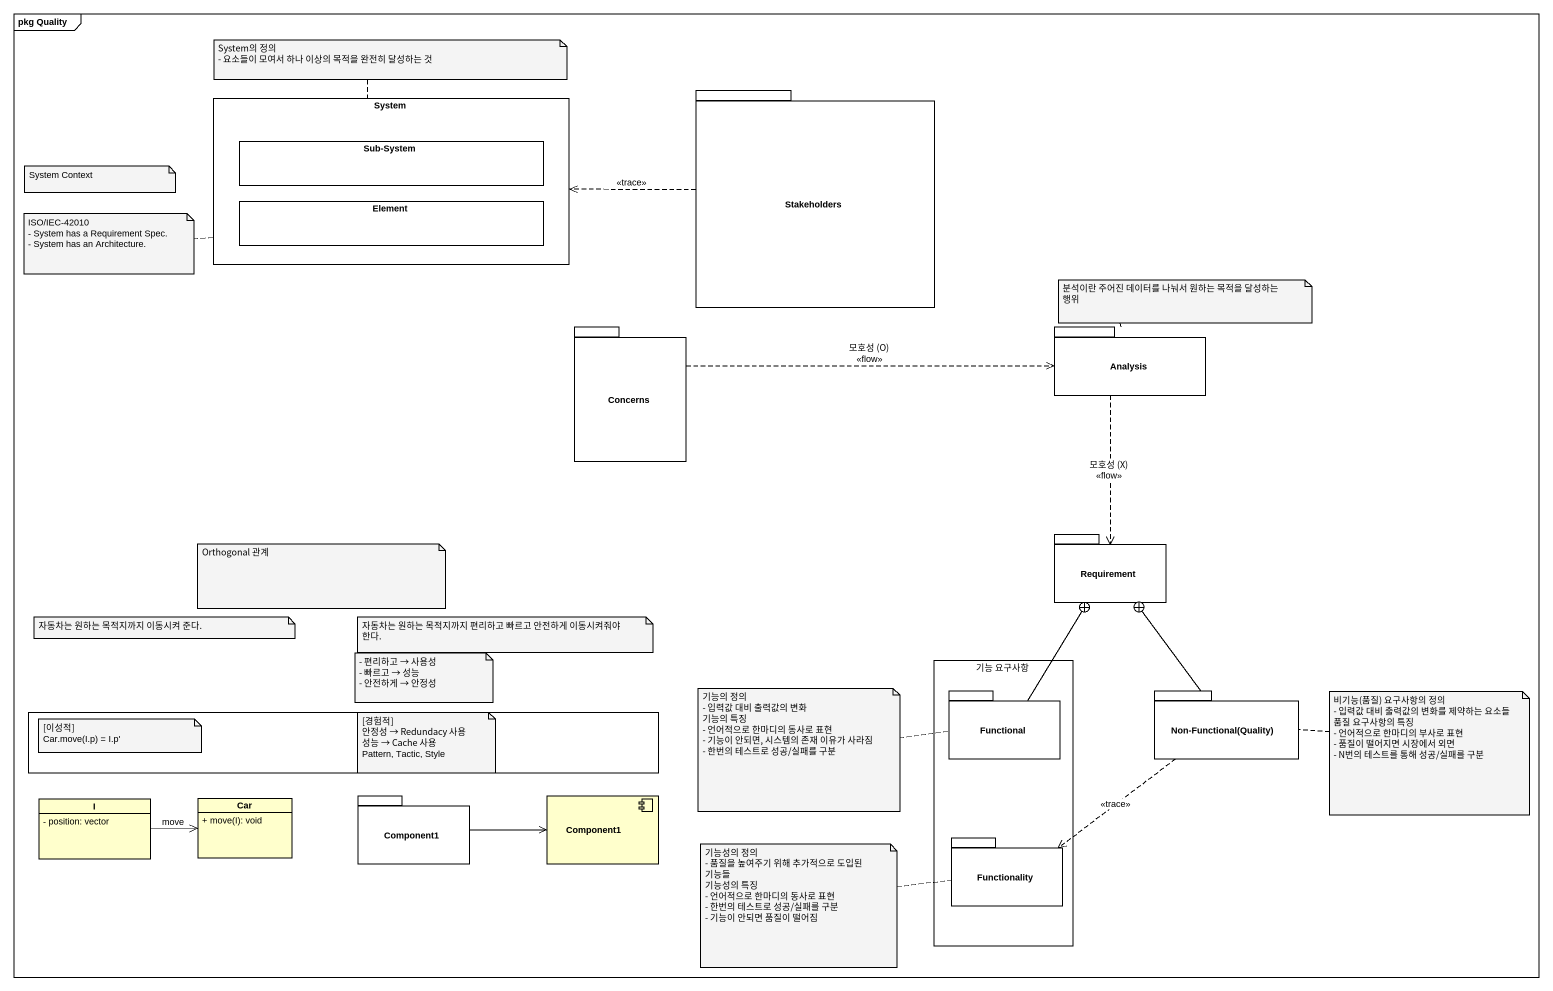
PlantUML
@startuml
mainframe pkg Quality
allowmixing
hide circle
hide empty members
skinparam classAttributeIconSize 0
rectangle System {
  rectangle "Sub-System" as Sub_System
  rectangle Element
}
package Stakeholders {
}
package Concerns {
}
package Analysis {
}
package Requirement {
}
rectangle "기능 요구사항" as 기능_요구사항 {
  package Functional {
  }
  package Functionality {
  }
}
package "Non-Functional(Quality)" as Non_Functional_Quality {
}
rectangle " " as rectangle1
class I {
  - position: vector
}
class Car {
  + move(I): void
}
package Component1 {
}
component "Component1" as Component1_2
Stakeholders .left.> System : <<trace>>
Concerns .right.> Analysis : 모호성 (O)\n<<flow>>
Analysis ..> Requirement : 모호성 (X)\n<<flow>>
Functional -up-+ Requirement
Non_Functional_Quality -up-+ Requirement
Non_Functional_Quality ..> Functionality : <<trace>>
I -right-> Car : move
Component1 -right-> Component1_2
note top of System
  System의 정의
  - 요소들이 모여서 하나 이상의 목적을 완전히 달성하는 것
end note
note as N2
  System Context
end note
note left of System
  ISO/IEC-42010
  - System has a Requirement Spec.
  - System has an Architecture.
end note
note top of Analysis : 분석이란 주어진 데이터를 나눠서 원하는 목적을 달성하는 행위
note as N5
  Orthogonal 관계
end note
note as N6
  자동차는 원하는 목적지까지 이동시켜 준다.
end note
note as N7
  자동차는 원하는 목적지까지 편리하고 빠르고 안전하게 이동시켜줘야 한다.
end note
note as N8
  - 편리하고 → 사용성
  - 빠르고 → 성능
  - 안전하게 → 안정성
end note
note left of Functional
  기능의 정의
  - 입력값 대비 출력값의 변화
  기능의 특징
  - 언어적으로 한마디의 동사로 표현
  - 기능이 안되면, 시스템의 존재 이유가 사라짐
  - 한번의 테스트로 성공/실패를 구분
end note
note right of Non_Functional_Quality
  비기능(품질) 요구사항의 정의
  - 입력값 대비 출력값의 변화를 제약하는 요소들
  품질 요구사항의 특징
  - 언어적으로 한마디의 부사로 표현
  - 품질이 떨어지면 시장에서 외면
  - N번의 테스트를 통해 성공/실패를 구분
end note
note as N11
  [이성적]
  Car.move(I.p) = I.p'
end note
note as N12
  [경험적]
  안정성 → Redundacy 사용
  성능 → Cache 사용
  Pattern, Tactic, Style
end note
note left of Functionality
  기능성의 정의
  - 품질을 높여주기 위해 추가적으로 도입된 기능들
  기능성의 특징
  - 언어적으로 한마디의 동사로 표현
  - 한번의 테스트로 성공/실패를 구분
  - 기능이 안되면 품질이 떨어짐
end note
@enduml
